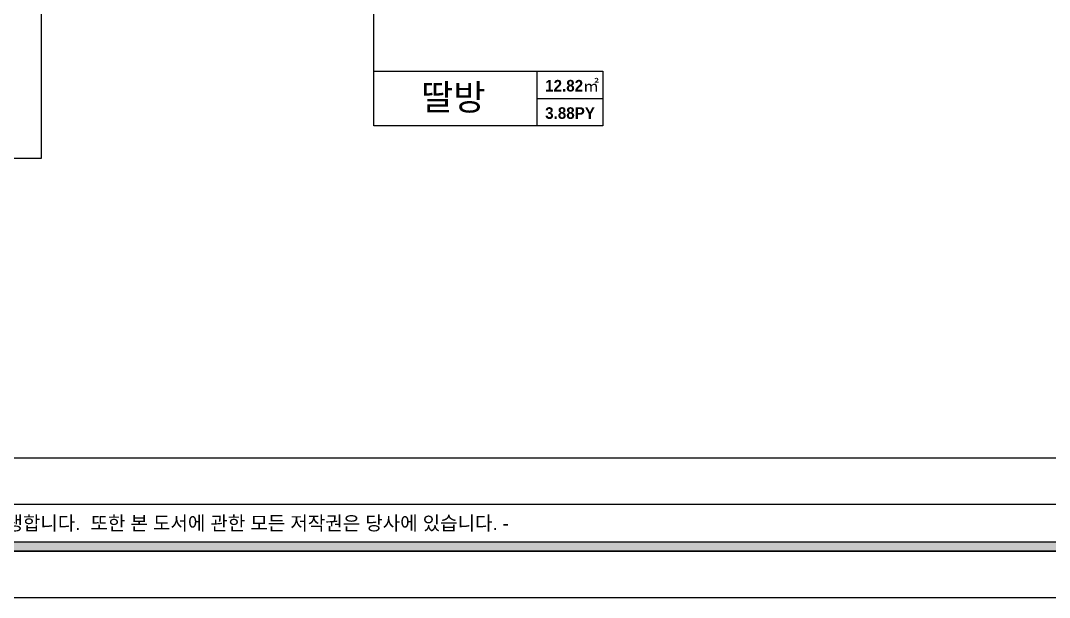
# Model space of a CAD drawing. Header units: millimetres. Extents: x 359270 to 411470, y 57550 to 89768.
# Drawn here: x 398911 to 405566, y 58150 to 61878 of the extents above; entities that cross this region are included whole.
import ezdxf
from ezdxf.enums import TextEntityAlignment as Align

# ---------------------------------------------------------------- set-up
doc = ezdxf.new("R2010")
doc.units = ezdxf.units.MM
doc.header["$LTSCALE"] = 100
doc.layers.get('DEFPOINTS').update_dxf_attribs({"color": 248})
for name, color, linetype in [('0-ELC TEXT', 7, 'Continuous'), ('03-TEXT', 3, 'Continuous'), ('C-WALL1', 2, 'Continuous'), ('FORM(YOURNAME)-1', 1, 'Continuous'), ('FORM(YOURNAME)-11', 1, 'Continuous')]:
    doc.layers.add(name, color=color, linetype=linetype)
doc.styles.add('YOURNAME', font='HY울릉도M.TTF')
doc.styles.add('넥슨고딕', font='NEXONLv1GothicBold.ttf')
doc.styles.add('코레일둥고', font='Korail_Round_Gothic_Medium.ttf')

# ---------------------------------------------------------------- blocks, each defined once
blk = doc.blocks.new('FORM-ELEVATION')
at = {"layer": 'FORM(YOURNAME)-11'}
h = blk.add_hatch(color=256, dxfattribs=at)
h.dxf.hatch_style = 1
h.paths.add_polyline_path([(-10309, 35708), (71691, 35708), (71691, 35508), (-10309, 35508)])
h.paths.add_polyline_path([(-10309, -21492), (71691, -21492), (71691, -21692), (-10309, -21692)])
at = {"layer": 'DEFPOINTS', "color": 158}
blk.add_line((62481, -20692), (-10309, -20692), dxfattribs=at)
for points in [[(-10309, -21692), (71691, -21692), (71691, 35708), (-10309, 35708)], [(-8309, 33708), (61071, 33708), (61071, -19692), (-8309, -19692)]]:
    blk.add_lwpolyline(points, close=True, dxfattribs=at)
at = {"layer": 'FORM(YOURNAME)-11', "color": 250}
blk.add_lwpolyline([(-11309, -22692), (72691, -22692), (72691, 36708), (-11309, 36708)], close=True, dxfattribs=at)
at = {"layer": 'FORM(YOURNAME)-11'}
blk.add_lwpolyline([(-10309, -21492), (71691, -21492), (71691, -21692), (-10309, -21692)], close=True, dxfattribs=at)
at = {"layer": 'FORM(YOURNAME)-11', "color": 1, "style": 'YOURNAME'}
blk.add_text("- 본 도서는 어떠한 경우에도 무단으로 도용할 수 없으며 도용시 '지적재산권' 보호에 관한 법률에 의거, 법적 분쟁이 발생합니다.  또한 본 도서에 관한 모든 저작권은 당사에 있습니다. -", height=300, dxfattribs=at).set_placement((28146, -21092), align=Align.MIDDLE_CENTER)
at = {"layer": 'FORM(YOURNAME)-11', "color": 3, "style": 'YOURNAME'}
for tag, height, p in [('1', 450, (71041, -1219)), ('2', 450, (71041, -1863)), ('3', 450, (71041, -3150)), ('4', 450, (71041, -5081)), ('5', 515, (71041, -7398)), ('6', 515, (71041, -9650)), ('7', 515, (71041, -11903)), ('8', 515, (71041, -14155)), ('9', 515, (71041, -16408)), ('10', 515, (66791, -18596)), ('11', 515, (71041, -18660)), ('12', 515, (66791, -20848)), ('13', 515, (71041, -20848))]:
    blk.add_attdef(tag, text='', height=height, dxfattribs=at).set_placement(p, align=Align.MIDDLE_RIGHT)
blk = doc.blocks.new('FLLROP')
at = {"layer": 'C-WALL1'}
for p, q in [((373246, 60990), (373246, 62130)), ((372511, 60990), (373246, 60990))]:
    blk.add_line(p, q, dxfattribs=at)
blk = doc.blocks.new('CJSWJDERH')
blk.add_blockref('FLLROP', (25800, 0))

msp = doc.modelspace()

# ---------------------------------------------------------------- linework, layer by layer
at = {"layer": '0-ELC TEXT'}
for p, q in [((401194.9, 61551.8), (401194.9, 62558.8)), ((402252.1, 61198.1), (402252.1, 61551.8)), ((402252.1, 61375), (402676.8, 61375))]:
    msp.add_line(p, q, dxfattribs=at)
msp.add_lwpolyline([(401194.9, 61551.8), (402676.8, 61551.8), (402676.8, 61198.1), (401194.9, 61198.1)], close=True, dxfattribs=at)

# ---------------------------------------------------------------- block references
msp.add_blockref('CJSWJDERH', (0, 0))
at = {"layer": 'FORM(YOURNAME)-1', "xscale": 0.3, "yscale": 0.3, "zscale": 0.3}
msp.add_blockref('FORM-ELEVATION', (389062.6, 64957.5), dxfattribs=at)

# ---------------------------------------------------------------- texts
at = {"layer": '03-TEXT'}
for s, height, style, p in [('12.82㎡', 75, '넥슨고딕', (402477.7, 61420)), ('딸방', 166.67, '코레일둥고', (401709.6, 61299.6)), ('3.88PY', 75, '넥슨고딕', (402464.9, 61243.2))]:
    msp.add_text(s, height=height, dxfattribs=dict(at, style=style)).set_placement(p, align=Align.CENTER)

doc.saveas('drawing.dxf')
